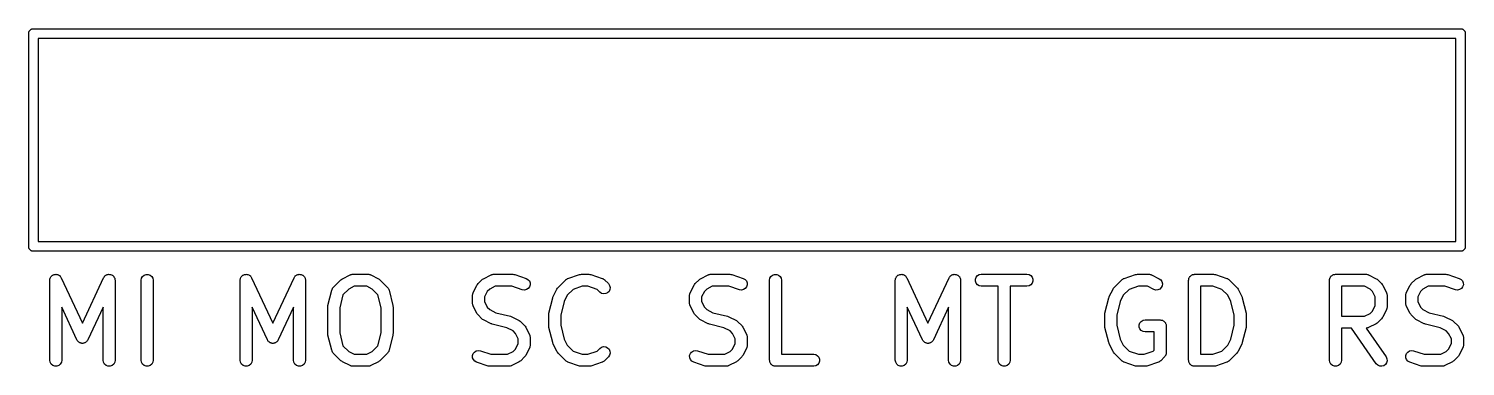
# Model space of a CAD drawing. Extents: x 98.6 to 159.3, y -134.1 to -91.
# Drawn here: x 121.51 to 139.47, y -134.13 to -129.91 of the extents above; entities that cross this region are included whole.
import ezdxf

# ---------------------------------------------------------------- set-up
doc = ezdxf.new("R2010")
doc.units = 0
doc.header["$MEASUREMENT"] = 0
doc.layers.add('BLACK', color=7, linetype='CONTINUOUS')

msp = doc.modelspace()

# ---------------------------------------------------------------- linework, layer by layer
at = {"layer": 'BLACK', "linetype": 'CONTINUOUS'}
for p, q in [((121.51, -129.959), (121.512, -129.954)), ((121.51, -129.965), (121.51, -129.959)), ((121.51, -132.635), (121.51, -129.965)), ((121.512, -129.954), (121.513, -129.949)), ((121.513, -129.949), (121.515, -129.945)), ((121.515, -129.945), (121.517, -129.94)), ((121.517, -129.94), (121.521, -129.935)), ((121.521, -129.935), (121.523, -129.931)), ((121.523, -129.931), (121.527, -129.927)), ((121.527, -129.927), (121.531, -129.923)), ((121.531, -129.923), (121.535, -129.921)), ((121.535, -129.921), (121.54, -129.917)), ((121.54, -129.917), (121.545, -129.915)), ((121.545, -129.915), (121.549, -129.913)), ((121.549, -129.913), (121.554, -129.912)), ((121.554, -129.912), (121.559, -129.91)), ((121.559, -129.91), (121.565, -129.91)), ((121.565, -129.91), (121.565, -129.91)), ((121.565, -129.91), (139.415, -129.91)), ((121.63, -130.03), (121.63, -132.57)), ((139.35, -130.03), (121.63, -130.03)), ((139.35, -132.57), (139.35, -130.03)), ((139.415, -129.91), (139.421, -129.91)), ((139.415, -129.91), (139.415, -129.91)), ((139.421, -129.91), (139.426, -129.912)), ((139.426, -129.912), (139.431, -129.913)), ((139.431, -129.913), (139.435, -129.915)), ((139.435, -129.915), (139.44, -129.917)), ((139.44, -129.917), (139.445, -129.921)), ((139.445, -129.921), (139.449, -129.923)), ((139.449, -129.923), (139.453, -129.927)), ((139.453, -129.927), (139.457, -129.931)), ((139.457, -129.931), (139.459, -129.935)), ((139.459, -129.935), (139.463, -129.94)), ((139.463, -129.94), (139.465, -129.945)), ((139.465, -129.945), (139.467, -129.949)), ((139.467, -129.949), (139.468, -129.954)), ((139.468, -129.954), (139.47, -129.959)), ((139.47, -129.959), (139.47, -129.965)), ((139.47, -129.965), (139.47, -129.965)), ((139.47, -129.965), (139.47, -132.635)), ((121.51, -132.641), (121.51, -132.635)), ((121.51, -132.635), (121.51, -132.635)), ((121.512, -132.646), (121.51, -132.641)), ((121.513, -132.651), (121.512, -132.646)), ((121.515, -132.655), (121.513, -132.651)), ((121.517, -132.66), (121.515, -132.655)), ((121.521, -132.665), (121.517, -132.66)), ((121.523, -132.669), (121.521, -132.665)), ((121.527, -132.673), (121.523, -132.669)), ((121.531, -132.677), (121.527, -132.673)), ((121.535, -132.679), (121.531, -132.677)), ((121.54, -132.683), (121.535, -132.679)), ((121.545, -132.685), (121.54, -132.683)), ((121.549, -132.687), (121.545, -132.685)), ((121.554, -132.688), (121.549, -132.687)), ((121.559, -132.69), (121.554, -132.688)), ((121.565, -132.69), (121.559, -132.69)), ((139.415, -132.69), (121.565, -132.69)), ((121.565, -132.69), (121.565, -132.69)), ((121.63, -132.57), (139.35, -132.57)), ((139.421, -132.69), (139.415, -132.69)), ((139.415, -132.69), (139.415, -132.69)), ((139.426, -132.688), (139.421, -132.69)), ((139.431, -132.687), (139.426, -132.688)), ((139.435, -132.685), (139.431, -132.687)), ((139.44, -132.683), (139.435, -132.685)), ((139.445, -132.679), (139.44, -132.683)), ((139.449, -132.677), (139.445, -132.679)), ((139.453, -132.673), (139.449, -132.677)), ((139.457, -132.669), (139.453, -132.673)), ((139.459, -132.665), (139.457, -132.669)), ((139.463, -132.66), (139.459, -132.665)), ((139.465, -132.655), (139.463, -132.66)), ((139.467, -132.651), (139.465, -132.655)), ((139.468, -132.646), (139.467, -132.651)), ((139.47, -132.641), (139.468, -132.646)), ((139.47, -132.635), (139.47, -132.635)), ((139.47, -132.635), (139.47, -132.641)), ((121.773, -133.052), (121.774, -133.043)), ((121.773, -134.052), (121.773, -133.052)), ((121.774, -133.043), (121.775, -133.033)), ((121.775, -133.033), (121.777, -133.03)), ((121.777, -133.027), (121.782, -133.018)), ((121.777, -133.03), (121.777, -133.027)), ((121.782, -133.018), (121.786, -133.009)), ((121.786, -133.009), (121.789, -133.007)), ((121.789, -133.007), (121.79, -133.004)), ((121.79, -133.004), (121.798, -132.998)), ((121.798, -132.998), (121.805, -132.991)), ((121.805, -132.991), (121.808, -132.99)), ((121.808, -132.99), (121.81, -132.987)), ((121.81, -132.987), (121.819, -132.984)), ((121.819, -132.984), (121.828, -132.98)), ((121.828, -132.98), (121.831, -132.98)), ((121.831, -132.98), (121.835, -132.979)), ((121.835, -132.979), (121.844, -132.979)), ((121.844, -132.979), (121.854, -132.978)), ((121.854, -132.978), (121.857, -132.979)), ((121.857, -132.979), (121.861, -132.979)), ((121.861, -132.979), (121.87, -132.982)), ((121.87, -132.982), (121.879, -132.984)), ((121.879, -132.984), (121.882, -132.986)), ((121.882, -132.986), (121.885, -132.987)), ((121.885, -132.987), (121.893, -132.994)), ((121.893, -132.994), (121.901, -132.999)), ((121.901, -132.999), (121.903, -133.002)), ((121.903, -133.002), (121.905, -133.004)), ((121.905, -133.004), (121.91, -133.013)), ((121.91, -133.013), (121.916, -133.021)), ((121.916, -133.021), (122.181, -133.589)), ((122.181, -133.589), (122.446, -133.021)), ((122.446, -133.021), (122.452, -133.013)), ((122.452, -133.013), (122.457, -133.004)), ((122.457, -133.004), (122.459, -133.002)), ((122.459, -133.002), (122.461, -132.999)), ((122.461, -132.999), (122.469, -132.994)), ((122.469, -132.994), (122.477, -132.987)), ((122.477, -132.987), (122.48, -132.986)), ((122.48, -132.986), (122.483, -132.984)), ((122.483, -132.984), (122.492, -132.982)), ((122.492, -132.982), (122.501, -132.979)), ((122.501, -132.979), (122.505, -132.979)), ((122.505, -132.979), (122.508, -132.978)), ((122.508, -132.978), (122.518, -132.979)), ((122.518, -132.979), (122.527, -132.979)), ((122.527, -132.979), (122.53, -132.98)), ((122.53, -132.98), (122.534, -132.98)), ((122.534, -132.98), (122.543, -132.984)), ((122.543, -132.984), (122.552, -132.987)), ((122.552, -132.987), (122.554, -132.99)), ((122.554, -132.99), (122.557, -132.991)), ((122.557, -132.991), (122.564, -132.998)), ((122.564, -132.998), (122.572, -133.004)), ((122.572, -133.004), (122.573, -133.007)), ((122.573, -133.007), (122.576, -133.009)), ((122.576, -133.009), (122.58, -133.018)), ((122.58, -133.018), (122.585, -133.027)), ((122.585, -133.027), (122.585, -133.03)), ((122.585, -133.03), (122.587, -133.033)), ((122.587, -133.033), (122.588, -133.043)), ((122.588, -133.043), (122.589, -133.052)), ((122.589, -133.052), (122.589, -134.052)), ((122.915, -133.052), (122.92, -133.027)), ((122.915, -134.052), (122.915, -133.052)), ((122.92, -133.027), (122.933, -133.004)), ((122.933, -133.004), (122.953, -132.987)), ((122.953, -132.987), (122.977, -132.979)), ((122.977, -132.979), (123.003, -132.979)), ((123.003, -132.979), (123.028, -132.987)), ((123.028, -132.987), (123.048, -133.004)), ((123.048, -133.004), (123.061, -133.027)), ((123.061, -133.027), (123.065, -133.052)), ((123.065, -133.052), (123.065, -134.052)), ((124.154, -133.052), (124.155, -133.043)), ((124.154, -134.052), (124.154, -133.052)), ((124.155, -133.043), (124.156, -133.033)), ((124.156, -133.033), (124.158, -133.03)), ((124.158, -133.027), (124.163, -133.018)), ((124.158, -133.03), (124.158, -133.027)), ((124.163, -133.018), (124.167, -133.009)), ((124.167, -133.009), (124.169, -133.007)), ((124.169, -133.007), (124.171, -133.004)), ((124.171, -133.004), (124.179, -132.998)), ((124.179, -132.998), (124.186, -132.991)), ((124.186, -132.991), (124.189, -132.99)), ((124.189, -132.99), (124.191, -132.987)), ((124.191, -132.987), (124.2, -132.984)), ((124.2, -132.984), (124.209, -132.98)), ((124.209, -132.98), (124.212, -132.98)), ((124.212, -132.98), (124.216, -132.979)), ((124.216, -132.979), (124.225, -132.979)), ((124.225, -132.979), (124.235, -132.978)), ((124.235, -132.978), (124.238, -132.979)), ((124.238, -132.979), (124.242, -132.979)), ((124.242, -132.979), (124.251, -132.982)), ((124.251, -132.982), (124.26, -132.984)), ((124.26, -132.984), (124.263, -132.986)), ((124.263, -132.986), (124.266, -132.987)), ((124.266, -132.987), (124.274, -132.994)), ((124.274, -132.994), (124.282, -132.999)), ((124.282, -132.999), (124.283, -133.002)), ((124.283, -133.002), (124.286, -133.004)), ((124.286, -133.004), (124.291, -133.013)), ((124.291, -133.013), (124.297, -133.021)), ((124.297, -133.021), (124.562, -133.589)), ((124.562, -133.589), (124.827, -133.021)), ((124.827, -133.021), (124.833, -133.013)), ((124.833, -133.013), (124.838, -133.004)), ((124.838, -133.004), (124.84, -133.002)), ((124.84, -133.002), (124.842, -132.999)), ((124.842, -132.999), (124.85, -132.994)), ((124.85, -132.994), (124.858, -132.987)), ((124.858, -132.987), (124.861, -132.986)), ((124.861, -132.986), (124.864, -132.984)), ((124.864, -132.984), (124.873, -132.982)), ((124.873, -132.982), (124.882, -132.979)), ((124.882, -132.979), (124.886, -132.979)), ((124.886, -132.979), (124.889, -132.978)), ((124.889, -132.978), (124.898, -132.979)), ((124.898, -132.979), (124.908, -132.979)), ((124.908, -132.979), (124.911, -132.98)), ((124.911, -132.98), (124.915, -132.98)), ((124.915, -132.98), (124.924, -132.984)), ((124.924, -132.984), (124.933, -132.987)), ((124.933, -132.987), (124.935, -132.99)), ((124.935, -132.99), (124.938, -132.991)), ((124.938, -132.991), (124.945, -132.998)), ((124.945, -132.998), (124.953, -133.004)), ((124.953, -133.004), (124.954, -133.007)), ((124.954, -133.007), (124.957, -133.009)), ((124.957, -133.009), (124.961, -133.018)), ((124.961, -133.018), (124.966, -133.027)), ((124.966, -133.027), (124.966, -133.03)), ((124.966, -133.03), (124.968, -133.033)), ((124.968, -133.033), (124.969, -133.043)), ((124.969, -133.043), (124.97, -133.052)), ((124.97, -133.052), (124.97, -134.052)), ((125.318, -133.142), (125.414, -133.047)), ((125.414, -133.047), (125.423, -133.04)), ((125.423, -133.04), (125.433, -133.033)), ((125.433, -133.033), (125.528, -132.985)), ((125.528, -132.985), (125.533, -132.984)), ((125.533, -132.984), (125.536, -132.982)), ((125.536, -132.982), (125.545, -132.98)), ((125.545, -132.98), (125.553, -132.978)), ((125.553, -132.978), (125.558, -132.978)), ((125.558, -132.978), (125.562, -132.977)), ((125.562, -132.977), (125.752, -132.977)), ((125.752, -132.977), (125.757, -132.978)), ((125.757, -132.978), (125.761, -132.978)), ((125.761, -132.978), (125.769, -132.98)), ((125.769, -132.98), (125.778, -132.982)), ((125.778, -132.982), (125.782, -132.984)), ((125.782, -132.984), (125.786, -132.985)), ((125.786, -132.985), (125.881, -133.033)), ((125.881, -133.033), (125.891, -133.04)), ((125.891, -133.04), (125.901, -133.047)), ((125.901, -133.047), (125.996, -133.142)), ((127.128, -133.095), (127.176, -133.047)), ((127.176, -133.047), (127.185, -133.04)), ((127.185, -133.04), (127.195, -133.033)), ((127.195, -133.033), (127.29, -132.985)), ((127.29, -132.985), (127.294, -132.984)), ((127.294, -132.984), (127.298, -132.982)), ((127.298, -132.982), (127.307, -132.98)), ((127.307, -132.98), (127.315, -132.978)), ((127.315, -132.978), (127.32, -132.978)), ((127.32, -132.978), (127.324, -132.977)), ((127.324, -132.977), (127.562, -132.977)), ((127.562, -132.977), (127.574, -132.979)), ((127.574, -132.979), (127.586, -132.981)), ((127.586, -132.981), (127.728, -133.029)), ((127.728, -133.029), (127.751, -133.041)), ((127.751, -133.041), (127.769, -133.061)), ((127.769, -133.061), (127.778, -133.085)), ((128.128, -133.142), (128.223, -133.047)), ((128.223, -133.047), (128.227, -133.044)), ((128.227, -133.044), (128.23, -133.041)), ((128.23, -133.041), (128.237, -133.037)), ((128.237, -133.037), (128.244, -133.032)), ((128.244, -133.032), (128.249, -133.031)), ((128.249, -133.031), (128.252, -133.029)), ((128.252, -133.029), (128.395, -132.981)), ((128.395, -132.981), (128.407, -132.979)), ((128.407, -132.979), (128.419, -132.977)), ((128.419, -132.977), (128.514, -132.977)), ((128.514, -132.977), (128.526, -132.979)), ((128.526, -132.979), (128.538, -132.981)), ((128.538, -132.981), (128.681, -133.029)), ((128.681, -133.029), (128.685, -133.031)), ((128.685, -133.031), (128.689, -133.032)), ((128.689, -133.032), (128.696, -133.037)), ((128.696, -133.037), (128.704, -133.041)), ((128.704, -133.041), (128.707, -133.044)), ((128.707, -133.044), (128.71, -133.047)), ((128.71, -133.047), (128.758, -133.095)), ((129.842, -133.095), (129.89, -133.047)), ((129.89, -133.047), (129.9, -133.04)), ((129.9, -133.04), (129.909, -133.033)), ((129.909, -133.033), (130.005, -132.985)), ((130.005, -132.985), (130.009, -132.984)), ((130.009, -132.984), (130.012, -132.982)), ((130.012, -132.982), (130.021, -132.98)), ((130.021, -132.98), (130.03, -132.978)), ((130.03, -132.978), (130.034, -132.978)), ((130.034, -132.978), (130.038, -132.977)), ((130.038, -132.977), (130.276, -132.977)), ((130.276, -132.977), (130.288, -132.979)), ((130.288, -132.979), (130.3, -132.981)), ((130.3, -132.981), (130.443, -133.029)), ((130.443, -133.029), (130.466, -133.041)), ((130.466, -133.041), (130.483, -133.061)), ((130.483, -133.061), (130.493, -133.085)), ((130.773, -133.052), (130.777, -133.027)), ((130.773, -134.052), (130.773, -133.052)), ((130.777, -133.027), (130.79, -133.004)), ((130.79, -133.004), (130.81, -132.987)), ((130.81, -132.987), (130.835, -132.979)), ((130.835, -132.979), (130.861, -132.979)), ((130.861, -132.979), (130.885, -132.987)), ((130.885, -132.987), (130.905, -133.004)), ((130.905, -133.004), (130.918, -133.027)), ((130.918, -133.027), (130.923, -133.052)), ((130.923, -133.052), (130.923, -133.977)), ((132.344, -133.052), (132.346, -133.043)), ((132.344, -134.052), (132.344, -133.052)), ((132.346, -133.043), (132.347, -133.033)), ((132.347, -133.033), (132.348, -133.03)), ((132.348, -133.03), (132.349, -133.027)), ((132.349, -133.027), (132.353, -133.018)), ((132.353, -133.018), (132.358, -133.009)), ((132.358, -133.009), (132.36, -133.007)), ((132.36, -133.007), (132.362, -133.004)), ((132.362, -133.004), (132.369, -132.998)), ((132.369, -132.998), (132.376, -132.991)), ((132.376, -132.991), (132.379, -132.99)), ((132.379, -132.99), (132.382, -132.987)), ((132.382, -132.987), (132.391, -132.984)), ((132.391, -132.984), (132.4, -132.98)), ((132.4, -132.98), (132.403, -132.98)), ((132.403, -132.98), (132.406, -132.979)), ((132.406, -132.979), (132.416, -132.979)), ((132.416, -132.979), (132.426, -132.978)), ((132.426, -132.978), (132.429, -132.979)), ((132.429, -132.979), (132.432, -132.979)), ((132.432, -132.979), (132.441, -132.982)), ((132.441, -132.982), (132.451, -132.984)), ((132.451, -132.984), (132.453, -132.986)), ((132.453, -132.986), (132.457, -132.987)), ((132.457, -132.987), (132.464, -132.994)), ((132.464, -132.994), (132.472, -132.999)), ((132.472, -132.999), (132.474, -133.002)), ((132.474, -133.002), (132.476, -133.004)), ((132.476, -133.004), (132.481, -133.013)), ((132.481, -133.013), (132.487, -133.021)), ((132.487, -133.021), (132.752, -133.589)), ((132.752, -133.589), (133.018, -133.021)), ((133.018, -133.021), (133.023, -133.013)), ((133.023, -133.013), (133.028, -133.004)), ((133.028, -133.004), (133.031, -133.002)), ((133.031, -133.002), (133.033, -132.999)), ((133.033, -132.999), (133.041, -132.994)), ((133.041, -132.994), (133.048, -132.987)), ((133.048, -132.987), (133.051, -132.986)), ((133.051, -132.986), (133.054, -132.984)), ((133.054, -132.984), (133.063, -132.982)), ((133.063, -132.982), (133.073, -132.979)), ((133.073, -132.979), (133.076, -132.979)), ((133.076, -132.979), (133.079, -132.978)), ((133.079, -132.978), (133.089, -132.979)), ((133.089, -132.979), (133.099, -132.979)), ((133.099, -132.979), (133.102, -132.98)), ((133.102, -132.98), (133.105, -132.98)), ((133.105, -132.98), (133.114, -132.984)), ((133.114, -132.984), (133.123, -132.987)), ((133.123, -132.987), (133.126, -132.99)), ((133.126, -132.99), (133.129, -132.991)), ((133.129, -132.991), (133.136, -132.998)), ((133.136, -132.998), (133.143, -133.004)), ((133.143, -133.004), (133.145, -133.007)), ((133.145, -133.007), (133.147, -133.009)), ((133.147, -133.009), (133.151, -133.018)), ((133.151, -133.018), (133.156, -133.027)), ((133.156, -133.027), (133.157, -133.03)), ((133.157, -133.03), (133.158, -133.033)), ((133.158, -133.033), (133.159, -133.043)), ((133.159, -133.043), (133.161, -133.052)), ((133.161, -133.052), (133.161, -134.052)), ((133.345, -133.039), (133.354, -133.015)), ((133.345, -133.065), (133.345, -133.039)), ((133.354, -133.09), (133.345, -133.065)), ((133.354, -133.015), (133.371, -132.995)), ((133.371, -132.995), (133.393, -132.982)), ((133.393, -132.982), (133.419, -132.977)), ((133.419, -132.977), (133.99, -132.977)), ((133.99, -132.977), (134.016, -132.982)), ((134.016, -132.982), (134.039, -132.995)), ((134.039, -132.995), (134.055, -133.015)), ((134.055, -133.015), (134.064, -133.039)), ((134.064, -133.065), (134.055, -133.09)), ((134.064, -133.039), (134.064, -133.065)), ((135.08, -133.142), (135.176, -133.047)), ((135.176, -133.047), (135.179, -133.044)), ((135.179, -133.044), (135.182, -133.041)), ((135.182, -133.041), (135.19, -133.037)), ((135.19, -133.037), (135.197, -133.032)), ((135.197, -133.032), (135.201, -133.031)), ((135.201, -133.031), (135.205, -133.029)), ((135.205, -133.029), (135.348, -132.981)), ((135.348, -132.981), (135.36, -132.979)), ((135.36, -132.979), (135.371, -132.977)), ((135.371, -132.977), (135.514, -132.977)), ((135.514, -132.977), (135.519, -132.978)), ((135.519, -132.978), (135.523, -132.978)), ((135.523, -132.978), (135.531, -132.98)), ((135.531, -132.98), (135.54, -132.982)), ((135.54, -132.982), (135.544, -132.984)), ((135.544, -132.984), (135.548, -132.985)), ((135.548, -132.985), (135.643, -133.033)), ((135.643, -133.033), (135.664, -133.048)), ((135.664, -133.048), (135.678, -133.07)), ((135.678, -133.07), (135.684, -133.096)), ((136.011, -133.052), (136.012, -133.046)), ((136.011, -134.052), (136.011, -133.052)), ((136.012, -133.039), (136.014, -133.033)), ((136.012, -133.046), (136.012, -133.039)), ((136.014, -133.033), (136.015, -133.027)), ((136.015, -133.027), (136.019, -133.021)), ((136.019, -133.021), (136.021, -133.015)), ((136.021, -133.015), (136.025, -133.01)), ((136.025, -133.01), (136.028, -133.004)), ((136.028, -133.004), (136.033, -133)), ((136.033, -133), (136.038, -132.995)), ((136.038, -132.995), (136.043, -132.992)), ((136.043, -132.992), (136.048, -132.987)), ((136.048, -132.987), (136.054, -132.985)), ((136.054, -132.985), (136.06, -132.982)), ((136.06, -132.982), (136.067, -132.981)), ((136.067, -132.981), (136.073, -132.979)), ((136.073, -132.979), (136.079, -132.979)), ((136.079, -132.979), (136.086, -132.977)), ((136.086, -132.977), (136.324, -132.977)), ((136.324, -132.977), (136.336, -132.979)), ((136.336, -132.979), (136.348, -132.981)), ((136.348, -132.981), (136.49, -133.029)), ((136.49, -133.029), (136.494, -133.031)), ((136.494, -133.031), (136.498, -133.032)), ((136.498, -133.032), (136.506, -133.037)), ((136.506, -133.037), (136.513, -133.041)), ((136.513, -133.041), (136.516, -133.044)), ((136.516, -133.044), (136.52, -133.047)), ((136.52, -133.047), (136.615, -133.142)), ((137.773, -133.052), (137.774, -133.046)), ((137.773, -134.052), (137.773, -133.052)), ((137.774, -133.039), (137.776, -133.033)), ((137.774, -133.046), (137.774, -133.039)), ((137.776, -133.033), (137.777, -133.027)), ((137.777, -133.027), (137.78, -133.021)), ((137.78, -133.021), (137.783, -133.015)), ((137.783, -133.015), (137.787, -133.01)), ((137.787, -133.01), (137.79, -133.004)), ((137.79, -133.004), (137.795, -133)), ((137.795, -133), (137.799, -132.995)), ((137.799, -132.995), (137.805, -132.992)), ((137.805, -132.992), (137.81, -132.987)), ((137.81, -132.987), (137.816, -132.985)), ((137.816, -132.985), (137.822, -132.982)), ((137.822, -132.982), (137.828, -132.981)), ((137.828, -132.981), (137.835, -132.979)), ((137.835, -132.979), (137.841, -132.979)), ((137.841, -132.979), (137.848, -132.977)), ((137.848, -132.977), (138.229, -132.977)), ((138.229, -132.977), (138.233, -132.978)), ((138.233, -132.978), (138.237, -132.978)), ((138.237, -132.978), (138.246, -132.98)), ((138.246, -132.98), (138.254, -132.982)), ((138.254, -132.982), (138.258, -132.984)), ((138.258, -132.984), (138.262, -132.985)), ((138.262, -132.985), (138.357, -133.033)), ((138.357, -133.033), (138.367, -133.04)), ((138.367, -133.04), (138.377, -133.047)), ((138.377, -133.047), (138.424, -133.095)), ((138.795, -133.095), (138.842, -133.047)), ((138.842, -133.047), (138.852, -133.04)), ((138.852, -133.04), (138.862, -133.033)), ((138.862, -133.033), (138.957, -132.985)), ((138.957, -132.985), (138.961, -132.984)), ((138.961, -132.984), (138.965, -132.982)), ((138.965, -132.982), (138.973, -132.98)), ((138.973, -132.98), (138.982, -132.978)), ((138.982, -132.978), (138.986, -132.978)), ((138.986, -132.978), (138.99, -132.977)), ((138.99, -132.977), (139.229, -132.977)), ((139.229, -132.977), (139.24, -132.979)), ((139.24, -132.979), (139.252, -132.981)), ((139.252, -132.981), (139.395, -133.029)), ((139.395, -133.029), (139.418, -133.041)), ((139.418, -133.041), (139.435, -133.061)), ((139.435, -133.061), (139.445, -133.085)), ((125.251, -133.368), (125.299, -133.177)), ((125.299, -133.177), (125.302, -133.17)), ((125.302, -133.17), (125.303, -133.164)), ((125.303, -133.164), (125.307, -133.159)), ((125.307, -133.159), (125.309, -133.153)), ((125.309, -133.153), (125.314, -133.148)), ((125.314, -133.148), (125.318, -133.142)), ((125.439, -133.234), (125.399, -133.395)), ((125.511, -133.162), (125.439, -133.234)), ((125.58, -133.127), (125.511, -133.162)), ((125.735, -133.127), (125.58, -133.127)), ((125.803, -133.162), (125.735, -133.127)), ((125.875, -133.234), (125.803, -133.162)), ((125.915, -133.395), (125.875, -133.234)), ((125.996, -133.142), (126, -133.148)), ((126, -133.148), (126.005, -133.153)), ((126.005, -133.153), (126.007, -133.159)), ((126.007, -133.159), (126.011, -133.164)), ((126.011, -133.164), (126.013, -133.17)), ((126.013, -133.17), (126.016, -133.177)), ((126.016, -133.177), (126.063, -133.368)), ((127.058, -133.243), (127.059, -133.239)), ((127.058, -133.338), (127.058, -133.243)), ((127.059, -133.234), (127.061, -133.226)), ((127.059, -133.239), (127.059, -133.234)), ((127.061, -133.226), (127.063, -133.217)), ((127.063, -133.217), (127.065, -133.213)), ((127.065, -133.213), (127.066, -133.209)), ((127.066, -133.209), (127.114, -133.114)), ((127.114, -133.114), (127.121, -133.104)), ((127.121, -133.104), (127.128, -133.095)), ((127.243, -133.192), (127.208, -133.261)), ((127.208, -133.261), (127.208, -133.32)), ((127.273, -133.162), (127.243, -133.192)), ((127.342, -133.127), (127.273, -133.162)), ((127.55, -133.127), (127.342, -133.127)), ((127.681, -133.171), (127.55, -133.127)), ((127.707, -133.175), (127.681, -133.171)), ((127.732, -133.17), (127.707, -133.175)), ((127.755, -133.156), (127.732, -133.17)), ((127.771, -133.136), (127.755, -133.156)), ((127.779, -133.111), (127.771, -133.136)), ((127.778, -133.085), (127.779, -133.111)), ((128.064, -133.265), (128.066, -133.257)), ((128.066, -133.257), (128.114, -133.162)), ((128.114, -133.162), (128.121, -133.152)), ((128.121, -133.152), (128.128, -133.142)), ((128.243, -133.24), (128.204, -133.317)), ((128.317, -133.166), (128.243, -133.24)), ((128.431, -133.127), (128.317, -133.166)), ((128.502, -133.127), (128.431, -133.127)), ((128.617, -133.166), (128.502, -133.127)), ((128.652, -133.201), (128.617, -133.166)), ((128.673, -133.216), (128.652, -133.201)), ((128.698, -133.222), (128.673, -133.216)), ((128.724, -133.22), (128.698, -133.222)), ((128.748, -133.209), (128.724, -133.22)), ((128.766, -133.191), (128.748, -133.209)), ((128.758, -133.095), (128.773, -133.116)), ((128.777, -133.167), (128.766, -133.191)), ((128.773, -133.116), (128.779, -133.141)), ((128.779, -133.141), (128.777, -133.167)), ((129.773, -133.234), (129.776, -133.226)), ((129.773, -133.239), (129.773, -133.234)), ((129.773, -133.243), (129.773, -133.239)), ((129.773, -133.338), (129.773, -133.243)), ((129.776, -133.226), (129.777, -133.217)), ((129.777, -133.217), (129.779, -133.213)), ((129.779, -133.213), (129.781, -133.209)), ((129.781, -133.209), (129.828, -133.114)), ((129.828, -133.114), (129.835, -133.104)), ((129.835, -133.104), (129.842, -133.095)), ((129.957, -133.192), (129.923, -133.261)), ((129.923, -133.261), (129.923, -133.32)), ((129.987, -133.162), (129.957, -133.192)), ((130.056, -133.127), (129.987, -133.162)), ((130.264, -133.127), (130.056, -133.127)), ((130.395, -133.171), (130.264, -133.127)), ((130.421, -133.175), (130.395, -133.171)), ((130.447, -133.17), (130.421, -133.175)), ((130.469, -133.156), (130.447, -133.17)), ((130.485, -133.136), (130.469, -133.156)), ((130.493, -133.111), (130.485, -133.136)), ((130.493, -133.085), (130.493, -133.111)), ((133.371, -133.11), (133.354, -133.09)), ((133.393, -133.123), (133.371, -133.11)), ((133.419, -133.127), (133.393, -133.123)), ((133.63, -133.127), (133.419, -133.127)), ((133.63, -134.052), (133.63, -133.127)), ((133.99, -133.127), (133.78, -133.127)), ((133.78, -133.127), (133.78, -134.052)), ((134.016, -133.123), (133.99, -133.127)), ((134.039, -133.11), (134.016, -133.123)), ((134.055, -133.09), (134.039, -133.11)), ((135.016, -133.265), (135.019, -133.257)), ((135.019, -133.257), (135.066, -133.162)), ((135.066, -133.162), (135.073, -133.152)), ((135.073, -133.152), (135.08, -133.142)), ((135.195, -133.24), (135.156, -133.317)), ((135.269, -133.166), (135.195, -133.24)), ((135.384, -133.127), (135.269, -133.166)), ((135.497, -133.127), (135.384, -133.127)), ((135.576, -133.167), (135.497, -133.127)), ((135.601, -133.175), (135.576, -133.167)), ((135.627, -133.173), (135.601, -133.175)), ((135.651, -133.163), (135.627, -133.173)), ((135.67, -133.145), (135.651, -133.163)), ((135.681, -133.121), (135.67, -133.145)), ((135.684, -133.096), (135.681, -133.121)), ((136.161, -133.127), (136.161, -133.977)), ((136.312, -133.127), (136.161, -133.127)), ((136.426, -133.166), (136.312, -133.127)), ((136.5, -133.24), (136.426, -133.166)), ((136.539, -133.317), (136.5, -133.24)), ((136.615, -133.142), (136.622, -133.152)), ((136.622, -133.152), (136.629, -133.162)), ((136.629, -133.162), (136.677, -133.257)), ((136.677, -133.257), (136.679, -133.265)), ((137.923, -133.127), (137.923, -133.501)), ((138.211, -133.127), (137.923, -133.127)), ((138.279, -133.162), (138.211, -133.127)), ((138.31, -133.192), (138.279, -133.162)), ((138.344, -133.261), (138.31, -133.192)), ((138.344, -133.368), (138.344, -133.261)), ((138.424, -133.095), (138.431, -133.104)), ((138.431, -133.104), (138.439, -133.114)), ((138.439, -133.114), (138.486, -133.209)), ((138.486, -133.209), (138.487, -133.213)), ((138.487, -133.213), (138.49, -133.217)), ((138.49, -133.217), (138.491, -133.226)), ((138.491, -133.226), (138.494, -133.234)), ((138.494, -133.234), (138.493, -133.239)), ((138.493, -133.239), (138.494, -133.243)), ((138.494, -133.243), (138.494, -133.386)), ((138.725, -133.234), (138.728, -133.226)), ((138.726, -133.239), (138.725, -133.234)), ((138.725, -133.243), (138.726, -133.239)), ((138.725, -133.338), (138.725, -133.243)), ((138.728, -133.226), (138.73, -133.217)), ((138.73, -133.217), (138.732, -133.213)), ((138.732, -133.213), (138.733, -133.209)), ((138.733, -133.209), (138.781, -133.114)), ((138.781, -133.114), (138.788, -133.104)), ((138.788, -133.104), (138.795, -133.095)), ((138.909, -133.192), (138.875, -133.261)), ((138.875, -133.261), (138.875, -133.32)), ((138.94, -133.162), (138.909, -133.192)), ((139.008, -133.127), (138.94, -133.162)), ((139.216, -133.127), (139.008, -133.127)), ((139.348, -133.171), (139.216, -133.127)), ((139.373, -133.175), (139.348, -133.171)), ((139.399, -133.17), (139.373, -133.175)), ((139.421, -133.156), (139.399, -133.17)), ((139.437, -133.136), (139.421, -133.156)), ((139.446, -133.111), (139.437, -133.136)), ((139.445, -133.085), (139.446, -133.111)), ((122.113, -133.798), (121.923, -133.39)), ((121.923, -133.39), (121.923, -134.052)), ((122.439, -133.39), (122.249, -133.798)), ((122.439, -134.052), (122.439, -133.39)), ((124.494, -133.798), (124.304, -133.39)), ((124.304, -133.39), (124.304, -134.052)), ((124.82, -133.39), (124.63, -133.798)), ((124.82, -134.052), (124.82, -133.39)), ((125.249, -133.386), (125.25, -133.377)), ((125.249, -133.719), (125.249, -133.386)), ((125.25, -133.377), (125.251, -133.368)), ((125.399, -133.395), (125.399, -133.71)), ((125.915, -133.71), (125.915, -133.395)), ((126.063, -133.368), (126.064, -133.377)), ((126.064, -133.377), (126.065, -133.386)), ((126.065, -133.386), (126.065, -133.719)), ((127.059, -133.342), (127.058, -133.338)), ((127.059, -133.347), (127.059, -133.342)), ((127.061, -133.355), (127.059, -133.347)), ((127.063, -133.364), (127.061, -133.355)), ((127.065, -133.367), (127.063, -133.364)), ((127.066, -133.372), (127.065, -133.367)), ((127.114, -133.467), (127.066, -133.372)), ((127.208, -133.32), (127.243, -133.389)), ((127.243, -133.389), (127.273, -133.419)), ((127.273, -133.419), (127.35, -133.458)), ((128.013, -133.463), (128.061, -133.272)), ((128.061, -133.272), (128.064, -133.265)), ((128.204, -133.317), (128.161, -133.49)), ((129.773, -133.342), (129.773, -133.338)), ((129.773, -133.347), (129.773, -133.342)), ((129.776, -133.355), (129.773, -133.347)), ((129.777, -133.364), (129.776, -133.355)), ((129.779, -133.367), (129.777, -133.364)), ((129.781, -133.372), (129.779, -133.367)), ((129.828, -133.467), (129.781, -133.372)), ((129.923, -133.32), (129.957, -133.389)), ((129.957, -133.389), (129.987, -133.419)), ((129.987, -133.419), (130.064, -133.458)), ((132.684, -133.798), (132.494, -133.39)), ((132.494, -133.39), (132.494, -134.052)), ((133.011, -133.39), (132.82, -133.798)), ((133.011, -134.052), (133.011, -133.39)), ((134.965, -133.463), (135.013, -133.272)), ((135.013, -133.272), (135.016, -133.265)), ((135.156, -133.317), (135.113, -133.49)), ((136.582, -133.49), (136.539, -133.317)), ((136.679, -133.265), (136.682, -133.272)), ((136.682, -133.272), (136.73, -133.463)), ((138.279, -133.467), (138.31, -133.437)), ((138.31, -133.437), (138.344, -133.368)), ((138.486, -133.419), (138.439, -133.514)), ((138.487, -133.415), (138.486, -133.419)), ((138.49, -133.411), (138.487, -133.415)), ((138.491, -133.403), (138.49, -133.411)), ((138.494, -133.394), (138.491, -133.403)), ((138.494, -133.386), (138.493, -133.39)), ((138.493, -133.39), (138.494, -133.394)), ((138.726, -133.342), (138.725, -133.338)), ((138.725, -133.347), (138.726, -133.342)), ((138.728, -133.355), (138.725, -133.347)), ((138.73, -133.364), (138.728, -133.355)), ((138.732, -133.367), (138.73, -133.364)), ((138.733, -133.372), (138.732, -133.367)), ((138.781, -133.467), (138.733, -133.372)), ((138.875, -133.32), (138.909, -133.389)), ((138.909, -133.389), (138.94, -133.419)), ((138.94, -133.419), (139.017, -133.458)), ((127.121, -133.477), (127.114, -133.467)), ((127.128, -133.486), (127.121, -133.477)), ((127.176, -133.534), (127.128, -133.486)), ((127.185, -133.541), (127.176, -133.534)), ((127.195, -133.548), (127.185, -133.541)), ((127.29, -133.596), (127.195, -133.548)), ((127.298, -133.598), (127.29, -133.596)), ((127.306, -133.601), (127.298, -133.598)), ((127.488, -133.647), (127.306, -133.601)), ((127.35, -133.458), (127.532, -133.503)), ((127.532, -133.503), (127.54, -133.507)), ((127.54, -133.507), (127.548, -133.509)), ((127.548, -133.509), (127.643, -133.557)), ((127.643, -133.557), (127.653, -133.564)), ((127.653, -133.564), (127.663, -133.571)), ((127.663, -133.571), (127.71, -133.618)), ((127.71, -133.618), (127.717, -133.628)), ((128.011, -133.481), (128.012, -133.472)), ((128.011, -133.624), (128.011, -133.481)), ((128.012, -133.472), (128.013, -133.463)), ((128.161, -133.49), (128.161, -133.615)), ((128.161, -133.615), (128.204, -133.788)), ((129.835, -133.477), (129.828, -133.467)), ((129.842, -133.486), (129.835, -133.477)), ((129.89, -133.534), (129.842, -133.486)), ((129.9, -133.541), (129.89, -133.534)), ((129.909, -133.548), (129.9, -133.541)), ((130.005, -133.596), (129.909, -133.548)), ((130.012, -133.598), (130.005, -133.596)), ((130.02, -133.601), (130.012, -133.598)), ((130.202, -133.647), (130.02, -133.601)), ((130.064, -133.458), (130.247, -133.503)), ((130.247, -133.503), (130.254, -133.507)), ((130.254, -133.507), (130.262, -133.509)), ((130.262, -133.509), (130.357, -133.557)), ((130.357, -133.557), (130.367, -133.564)), ((130.367, -133.564), (130.377, -133.571)), ((130.377, -133.571), (130.424, -133.618)), ((130.424, -133.618), (130.431, -133.628)), ((134.963, -133.481), (134.965, -133.472)), ((134.963, -133.624), (134.963, -133.481)), ((134.965, -133.472), (134.965, -133.463)), ((135.113, -133.49), (135.113, -133.615)), ((135.113, -133.615), (135.156, -133.788)), ((135.393, -133.611), (135.402, -133.586)), ((135.393, -133.637), (135.393, -133.611)), ((135.402, -133.586), (135.418, -133.566)), ((135.418, -133.566), (135.441, -133.553)), ((135.441, -133.553), (135.467, -133.549)), ((135.467, -133.549), (135.657, -133.549)), ((135.657, -133.549), (135.664, -133.55)), ((135.664, -133.55), (135.67, -133.55)), ((135.67, -133.55), (135.676, -133.552)), ((135.676, -133.552), (135.683, -133.553)), ((135.683, -133.553), (135.688, -133.557)), ((135.688, -133.557), (135.695, -133.559)), ((135.695, -133.559), (135.7, -133.563)), ((135.7, -133.563), (135.705, -133.566)), ((135.705, -133.566), (135.71, -133.571)), ((135.71, -133.571), (135.715, -133.576)), ((135.715, -133.576), (135.718, -133.581)), ((135.718, -133.581), (135.722, -133.586)), ((135.722, -133.586), (135.724, -133.592)), ((135.724, -133.592), (135.728, -133.598)), ((135.728, -133.598), (135.729, -133.605)), ((135.729, -133.605), (135.731, -133.611)), ((135.731, -133.611), (135.731, -133.617)), ((135.731, -133.617), (135.732, -133.624)), ((136.539, -133.788), (136.582, -133.615)), ((136.582, -133.615), (136.582, -133.49)), ((136.73, -133.463), (136.731, -133.472)), ((136.731, -133.472), (136.732, -133.481)), ((136.732, -133.481), (136.732, -133.624)), ((137.923, -133.501), (138.211, -133.501)), ((138.211, -133.501), (138.279, -133.467)), ((138.357, -133.596), (138.262, -133.643)), ((138.367, -133.588), (138.357, -133.596)), ((138.377, -133.582), (138.367, -133.588)), ((138.424, -133.534), (138.377, -133.582)), ((138.431, -133.524), (138.424, -133.534)), ((138.439, -133.514), (138.431, -133.524)), ((138.788, -133.477), (138.781, -133.467)), ((138.795, -133.486), (138.788, -133.477)), ((138.842, -133.534), (138.795, -133.486)), ((138.852, -133.541), (138.842, -133.534)), ((138.862, -133.548), (138.852, -133.541)), ((138.957, -133.596), (138.862, -133.548)), ((138.965, -133.598), (138.957, -133.596)), ((138.972, -133.601), (138.965, -133.598)), ((139.155, -133.647), (138.972, -133.601)), ((139.017, -133.458), (139.199, -133.503)), ((139.199, -133.503), (139.207, -133.507)), ((139.207, -133.507), (139.214, -133.509)), ((139.214, -133.509), (139.31, -133.557)), ((139.31, -133.557), (139.319, -133.564)), ((139.319, -133.564), (139.329, -133.571)), ((139.329, -133.571), (139.377, -133.618)), ((139.377, -133.618), (139.384, -133.628)), ((122.117, -133.804), (122.113, -133.798)), ((122.249, -133.798), (122.245, -133.804)), ((124.498, -133.804), (124.494, -133.798)), ((124.63, -133.798), (124.626, -133.804)), ((125.25, -133.728), (125.249, -133.719)), ((125.251, -133.737), (125.25, -133.728)), ((125.299, -133.928), (125.251, -133.737)), ((125.399, -133.71), (125.439, -133.871)), ((125.875, -133.871), (125.915, -133.71)), ((126.063, -133.737), (126.016, -133.928)), ((126.064, -133.728), (126.063, -133.737)), ((126.065, -133.719), (126.064, -133.728)), ((127.565, -133.685), (127.488, -133.647)), ((127.596, -133.716), (127.565, -133.685)), ((127.63, -133.784), (127.596, -133.716)), ((127.63, -133.844), (127.63, -133.784)), ((127.717, -133.628), (127.724, -133.638)), ((127.724, -133.638), (127.772, -133.733)), ((127.772, -133.733), (127.773, -133.737)), ((127.773, -133.737), (127.775, -133.741)), ((127.775, -133.741), (127.777, -133.75)), ((127.777, -133.75), (127.779, -133.758)), ((127.779, -133.758), (127.779, -133.762)), ((127.779, -133.762), (127.78, -133.767)), ((127.78, -133.767), (127.78, -133.862)), ((128.012, -133.633), (128.011, -133.624)), ((128.013, -133.642), (128.012, -133.633)), ((128.061, -133.832), (128.013, -133.642)), ((128.204, -133.788), (128.243, -133.865)), ((130.279, -133.685), (130.202, -133.647)), ((130.31, -133.716), (130.279, -133.685)), ((130.344, -133.784), (130.31, -133.716)), ((130.344, -133.844), (130.344, -133.784)), ((130.431, -133.628), (130.439, -133.638)), ((130.439, -133.638), (130.486, -133.733)), ((130.486, -133.733), (130.487, -133.737)), ((130.487, -133.737), (130.49, -133.741)), ((130.49, -133.741), (130.491, -133.75)), ((130.491, -133.75), (130.494, -133.758)), ((130.494, -133.758), (130.493, -133.762)), ((130.493, -133.762), (130.494, -133.767)), ((130.494, -133.767), (130.494, -133.862)), ((132.688, -133.804), (132.684, -133.798)), ((132.82, -133.798), (132.817, -133.804)), ((134.965, -133.633), (134.963, -133.624)), ((134.965, -133.642), (134.965, -133.633)), ((135.013, -133.832), (134.965, -133.642)), ((135.156, -133.788), (135.195, -133.865)), ((135.402, -133.661), (135.393, -133.637)), ((135.418, -133.681), (135.402, -133.661)), ((135.441, -133.694), (135.418, -133.681)), ((135.467, -133.699), (135.441, -133.694)), ((135.582, -133.699), (135.467, -133.699)), ((135.582, -133.926), (135.582, -133.699)), ((135.732, -133.624), (135.732, -133.957)), ((136.5, -133.865), (136.539, -133.788)), ((136.73, -133.642), (136.682, -133.832)), ((136.731, -133.633), (136.73, -133.642)), ((136.732, -133.624), (136.731, -133.633)), ((138.047, -133.651), (137.923, -133.651)), ((137.923, -133.651), (137.923, -134.052)), ((138.358, -134.095), (138.047, -133.651)), ((138.233, -133.65), (138.23, -133.651)), ((138.23, -133.651), (138.48, -134.009)), ((138.237, -133.651), (138.233, -133.65)), ((138.246, -133.648), (138.237, -133.651)), ((138.254, -133.647), (138.246, -133.648)), ((138.258, -133.645), (138.254, -133.647)), ((138.262, -133.643), (138.258, -133.645)), ((139.232, -133.685), (139.155, -133.647)), ((139.262, -133.716), (139.232, -133.685)), ((139.296, -133.784), (139.262, -133.716)), ((139.296, -133.844), (139.296, -133.784)), ((139.384, -133.628), (139.391, -133.638)), ((139.391, -133.638), (139.439, -133.733)), ((139.439, -133.733), (139.44, -133.737)), ((139.44, -133.737), (139.442, -133.741)), ((139.442, -133.741), (139.443, -133.75)), ((139.443, -133.75), (139.446, -133.758)), ((139.446, -133.758), (139.446, -133.762)), ((139.446, -133.762), (139.446, -133.767)), ((139.446, -133.767), (139.446, -133.862)), ((122.12, -133.81), (122.117, -133.804)), ((122.124, -133.814), (122.12, -133.81)), ((122.128, -133.82), (122.124, -133.814)), ((122.133, -133.823), (122.128, -133.82)), ((122.138, -133.828), (122.133, -133.823)), ((122.144, -133.831), (122.138, -133.828)), ((122.149, -133.835), (122.144, -133.831)), ((122.156, -133.836), (122.149, -133.835)), ((122.162, -133.839), (122.156, -133.836)), ((122.168, -133.84), (122.162, -133.839)), ((122.174, -133.841), (122.168, -133.84)), ((122.181, -133.841), (122.174, -133.841)), ((122.187, -133.841), (122.181, -133.841)), ((122.194, -133.84), (122.187, -133.841)), ((122.2, -133.839), (122.194, -133.84)), ((122.206, -133.836), (122.2, -133.839)), ((122.213, -133.835), (122.206, -133.836)), ((122.218, -133.831), (122.213, -133.835)), ((122.224, -133.828), (122.218, -133.831)), ((122.229, -133.823), (122.224, -133.828)), ((122.234, -133.82), (122.229, -133.823)), ((122.238, -133.814), (122.234, -133.82)), ((122.242, -133.81), (122.238, -133.814)), ((122.245, -133.804), (122.242, -133.81)), ((124.5, -133.81), (124.498, -133.804)), ((124.505, -133.814), (124.5, -133.81)), ((124.509, -133.82), (124.505, -133.814)), ((124.514, -133.823), (124.509, -133.82)), ((124.519, -133.828), (124.514, -133.823)), ((124.525, -133.831), (124.519, -133.828)), ((124.53, -133.835), (124.525, -133.831)), ((124.537, -133.836), (124.53, -133.835)), ((124.542, -133.839), (124.537, -133.836)), ((124.549, -133.84), (124.542, -133.839)), ((124.555, -133.841), (124.549, -133.84)), ((124.562, -133.841), (124.555, -133.841)), ((124.568, -133.841), (124.562, -133.841)), ((124.575, -133.84), (124.568, -133.841)), ((124.581, -133.839), (124.575, -133.84)), ((124.587, -133.836), (124.581, -133.839)), ((124.594, -133.835), (124.587, -133.836)), ((124.599, -133.831), (124.594, -133.835)), ((124.605, -133.828), (124.599, -133.831)), ((124.61, -133.823), (124.605, -133.828)), ((124.615, -133.82), (124.61, -133.823)), ((124.619, -133.814), (124.615, -133.82)), ((124.623, -133.81), (124.619, -133.814)), ((124.626, -133.804), (124.623, -133.81)), ((125.302, -133.934), (125.299, -133.928)), ((125.303, -133.941), (125.302, -133.934)), ((125.307, -133.946), (125.303, -133.941)), ((125.309, -133.952), (125.307, -133.946)), ((125.314, -133.957), (125.309, -133.952)), ((125.318, -133.963), (125.314, -133.957)), ((125.414, -134.058), (125.318, -133.963)), ((125.439, -133.871), (125.511, -133.943)), ((125.511, -133.943), (125.58, -133.977)), ((125.58, -133.977), (125.735, -133.977)), ((125.735, -133.977), (125.803, -133.943)), ((125.803, -133.943), (125.875, -133.871)), ((125.996, -133.963), (125.901, -134.058)), ((126, -133.957), (125.996, -133.963)), ((126.005, -133.952), (126, -133.957)), ((126.007, -133.946), (126.005, -133.952)), ((126.011, -133.941), (126.007, -133.946)), ((126.013, -133.934), (126.011, -133.941)), ((126.016, -133.928), (126.013, -133.934)), ((127.059, -133.994), (127.067, -133.969)), ((127.067, -133.969), (127.084, -133.949)), ((127.084, -133.949), (127.106, -133.935)), ((127.106, -133.935), (127.131, -133.93)), ((127.131, -133.93), (127.157, -133.934)), ((127.157, -133.934), (127.288, -133.977)), ((127.288, -133.977), (127.497, -133.977)), ((127.497, -133.977), (127.565, -133.943)), ((127.565, -133.943), (127.596, -133.913)), ((127.596, -133.913), (127.63, -133.844)), ((127.772, -133.895), (127.724, -133.991)), ((127.773, -133.891), (127.772, -133.895)), ((127.775, -133.888), (127.773, -133.891)), ((127.777, -133.879), (127.775, -133.888)), ((127.779, -133.87), (127.777, -133.879)), ((127.78, -133.862), (127.779, -133.866)), ((127.779, -133.866), (127.779, -133.87)), ((128.064, -133.84), (128.061, -133.832)), ((128.066, -133.848), (128.064, -133.84)), ((128.114, -133.943), (128.066, -133.848)), ((128.121, -133.953), (128.114, -133.943)), ((128.128, -133.963), (128.121, -133.953)), ((128.223, -134.058), (128.128, -133.963)), ((128.243, -133.865), (128.317, -133.939)), ((128.317, -133.939), (128.431, -133.977)), ((128.431, -133.977), (128.502, -133.977)), ((128.502, -133.977), (128.617, -133.939)), ((128.617, -133.939), (128.652, -133.904)), ((128.652, -133.904), (128.673, -133.889)), ((128.673, -133.889), (128.698, -133.882)), ((128.698, -133.882), (128.724, -133.885)), ((128.724, -133.885), (128.748, -133.896)), ((128.748, -133.896), (128.766, -133.914)), ((128.766, -133.914), (128.777, -133.938)), ((128.779, -133.964), (128.773, -133.989)), ((128.777, -133.938), (128.779, -133.964)), ((129.773, -133.994), (129.782, -133.969)), ((129.782, -133.969), (129.798, -133.949)), ((129.798, -133.949), (129.82, -133.935)), ((129.82, -133.935), (129.846, -133.93)), ((129.846, -133.93), (129.871, -133.934)), ((129.871, -133.934), (130.003, -133.977)), ((130.003, -133.977), (130.211, -133.977)), ((130.211, -133.977), (130.279, -133.943)), ((130.279, -133.943), (130.31, -133.913)), ((130.31, -133.913), (130.344, -133.844)), ((130.486, -133.895), (130.439, -133.991)), ((130.487, -133.891), (130.486, -133.895)), ((130.49, -133.888), (130.487, -133.891)), ((130.491, -133.879), (130.49, -133.888)), ((130.494, -133.87), (130.491, -133.879)), ((130.494, -133.862), (130.493, -133.866)), ((130.493, -133.866), (130.494, -133.87)), ((130.923, -133.977), (131.324, -133.977)), ((131.324, -133.977), (131.349, -133.982)), ((132.691, -133.81), (132.688, -133.804)), ((132.696, -133.814), (132.691, -133.81)), ((132.699, -133.82), (132.696, -133.814)), ((132.705, -133.823), (132.699, -133.82)), ((132.709, -133.828), (132.705, -133.823)), ((132.715, -133.831), (132.709, -133.828)), ((132.721, -133.835), (132.715, -133.831)), ((132.727, -133.836), (132.721, -133.835)), ((132.733, -133.839), (132.727, -133.836)), ((132.74, -133.84), (132.733, -133.839)), ((132.746, -133.841), (132.74, -133.84)), ((132.752, -133.841), (132.746, -133.841)), ((132.759, -133.841), (132.752, -133.841)), ((132.765, -133.84), (132.759, -133.841)), ((132.772, -133.839), (132.765, -133.84)), ((132.778, -133.836), (132.772, -133.839)), ((132.784, -133.835), (132.778, -133.836)), ((132.789, -133.831), (132.784, -133.835)), ((132.795, -133.828), (132.789, -133.831)), ((132.8, -133.823), (132.795, -133.828)), ((132.805, -133.82), (132.8, -133.823)), ((132.809, -133.814), (132.805, -133.82)), ((132.814, -133.81), (132.809, -133.814)), ((132.817, -133.804), (132.814, -133.81)), ((135.016, -133.84), (135.013, -133.832)), ((135.019, -133.848), (135.016, -133.84)), ((135.066, -133.943), (135.019, -133.848)), ((135.073, -133.953), (135.066, -133.943)), ((135.08, -133.963), (135.073, -133.953)), ((135.176, -134.058), (135.08, -133.963)), ((135.195, -133.865), (135.269, -133.939)), ((135.269, -133.939), (135.384, -133.977)), ((135.384, -133.977), (135.454, -133.977)), ((135.454, -133.977), (135.569, -133.939)), ((135.569, -133.939), (135.582, -133.926)), ((135.729, -133.973), (135.728, -133.983)), ((135.732, -133.964), (135.729, -133.973)), ((135.732, -133.957), (135.732, -133.96)), ((135.732, -133.96), (135.732, -133.964)), ((136.161, -133.977), (136.312, -133.977)), ((136.312, -133.977), (136.426, -133.939)), ((136.426, -133.939), (136.5, -133.865)), ((136.615, -133.963), (136.52, -134.058)), ((136.622, -133.953), (136.615, -133.963)), ((136.629, -133.943), (136.622, -133.953)), ((136.677, -133.848), (136.629, -133.943)), ((136.679, -133.84), (136.677, -133.848)), ((136.682, -133.832), (136.679, -133.84)), ((138.726, -133.994), (138.734, -133.969)), ((138.734, -133.969), (138.75, -133.949)), ((138.75, -133.949), (138.772, -133.935)), ((138.772, -133.935), (138.798, -133.93)), ((138.798, -133.93), (138.824, -133.934)), ((138.824, -133.934), (138.955, -133.977)), ((138.955, -133.977), (139.163, -133.977)), ((139.163, -133.977), (139.232, -133.943)), ((139.232, -133.943), (139.262, -133.913)), ((139.262, -133.913), (139.296, -133.844)), ((139.439, -133.895), (139.391, -133.991)), ((139.44, -133.891), (139.439, -133.895)), ((139.442, -133.888), (139.44, -133.891)), ((139.443, -133.879), (139.442, -133.888)), ((139.446, -133.87), (139.443, -133.879)), ((139.446, -133.862), (139.446, -133.866)), ((139.446, -133.866), (139.446, -133.87)), ((121.777, -134.078), (121.773, -134.052)), ((121.79, -134.101), (121.777, -134.078)), ((121.81, -134.117), (121.79, -134.101)), ((121.835, -134.126), (121.81, -134.117)), ((121.861, -134.126), (121.835, -134.126)), ((121.885, -134.117), (121.861, -134.126)), ((121.905, -134.101), (121.885, -134.117)), ((121.918, -134.078), (121.905, -134.101)), ((121.923, -134.052), (121.918, -134.078)), ((122.444, -134.078), (122.439, -134.052)), ((122.457, -134.101), (122.444, -134.078)), ((122.477, -134.117), (122.457, -134.101)), ((122.501, -134.126), (122.477, -134.117)), ((122.527, -134.126), (122.501, -134.126)), ((122.552, -134.117), (122.527, -134.126)), ((122.572, -134.101), (122.552, -134.117)), ((122.585, -134.078), (122.572, -134.101)), ((122.589, -134.052), (122.585, -134.078)), ((122.92, -134.078), (122.915, -134.052)), ((122.933, -134.101), (122.92, -134.078)), ((122.953, -134.117), (122.933, -134.101)), ((122.977, -134.126), (122.953, -134.117)), ((123.003, -134.126), (122.977, -134.126)), ((123.028, -134.117), (123.003, -134.126)), ((123.048, -134.101), (123.028, -134.117)), ((123.061, -134.078), (123.048, -134.101)), ((123.065, -134.052), (123.061, -134.078)), ((124.158, -134.078), (124.154, -134.052)), ((124.171, -134.101), (124.158, -134.078)), ((124.191, -134.117), (124.171, -134.101)), ((124.216, -134.126), (124.191, -134.117)), ((124.242, -134.126), (124.216, -134.126)), ((124.266, -134.117), (124.242, -134.126)), ((124.286, -134.101), (124.266, -134.117)), ((124.299, -134.078), (124.286, -134.101)), ((124.304, -134.052), (124.299, -134.078)), ((124.825, -134.078), (124.82, -134.052)), ((124.838, -134.101), (124.825, -134.078)), ((124.858, -134.117), (124.838, -134.101)), ((124.882, -134.126), (124.858, -134.117)), ((124.908, -134.126), (124.882, -134.126)), ((124.933, -134.117), (124.908, -134.126)), ((124.953, -134.101), (124.933, -134.117)), ((124.966, -134.078), (124.953, -134.101)), ((124.97, -134.052), (124.966, -134.078)), ((125.423, -134.065), (125.414, -134.058)), ((125.433, -134.072), (125.423, -134.065)), ((125.528, -134.119), (125.433, -134.072)), ((125.533, -134.121), (125.528, -134.119)), ((125.536, -134.123), (125.533, -134.121)), ((125.545, -134.124), (125.536, -134.123)), ((125.553, -134.127), (125.545, -134.124)), ((125.558, -134.127), (125.553, -134.127)), ((125.562, -134.127), (125.558, -134.127)), ((125.752, -134.127), (125.562, -134.127)), ((125.757, -134.127), (125.752, -134.127)), ((125.761, -134.127), (125.757, -134.127)), ((125.769, -134.124), (125.761, -134.127)), ((125.778, -134.123), (125.769, -134.124)), ((125.782, -134.121), (125.778, -134.123)), ((125.786, -134.119), (125.782, -134.121)), ((125.881, -134.072), (125.786, -134.119)), ((125.891, -134.065), (125.881, -134.072)), ((125.901, -134.058), (125.891, -134.065)), ((127.06, -134.02), (127.059, -133.994)), ((127.069, -134.044), (127.06, -134.02)), ((127.087, -134.064), (127.069, -134.044)), ((127.11, -134.076), (127.087, -134.064)), ((127.252, -134.124), (127.11, -134.076)), ((127.264, -134.125), (127.252, -134.124)), ((127.276, -134.127), (127.264, -134.125)), ((127.514, -134.127), (127.276, -134.127)), ((127.519, -134.127), (127.514, -134.127)), ((127.523, -134.127), (127.519, -134.127)), ((127.531, -134.124), (127.523, -134.127)), ((127.54, -134.123), (127.531, -134.124)), ((127.544, -134.121), (127.54, -134.123)), ((127.548, -134.119), (127.544, -134.121)), ((127.643, -134.072), (127.548, -134.119)), ((127.653, -134.065), (127.643, -134.072)), ((127.663, -134.058), (127.653, -134.065)), ((127.71, -134.01), (127.663, -134.058)), ((127.717, -134), (127.71, -134.01)), ((127.724, -133.991), (127.717, -134)), ((128.227, -134.06), (128.223, -134.058)), ((128.23, -134.064), (128.227, -134.06)), ((128.237, -134.068), (128.23, -134.064)), ((128.244, -134.073), (128.237, -134.068)), ((128.249, -134.074), (128.244, -134.073)), ((128.252, -134.076), (128.249, -134.074)), ((128.395, -134.124), (128.252, -134.076)), ((128.407, -134.125), (128.395, -134.124)), ((128.419, -134.127), (128.407, -134.125)), ((128.514, -134.127), (128.419, -134.127)), ((128.526, -134.125), (128.514, -134.127)), ((128.538, -134.124), (128.526, -134.125)), ((128.681, -134.076), (128.538, -134.124)), ((128.685, -134.074), (128.681, -134.076)), ((128.689, -134.073), (128.685, -134.074)), ((128.696, -134.068), (128.689, -134.073)), ((128.704, -134.064), (128.696, -134.068)), ((128.707, -134.06), (128.704, -134.064)), ((128.71, -134.058), (128.707, -134.06)), ((128.758, -134.01), (128.71, -134.058)), ((128.773, -133.989), (128.758, -134.01)), ((129.774, -134.02), (129.773, -133.994)), ((129.784, -134.044), (129.774, -134.02)), ((129.801, -134.064), (129.784, -134.044)), ((129.824, -134.076), (129.801, -134.064)), ((129.967, -134.124), (129.824, -134.076)), ((129.979, -134.125), (129.967, -134.124)), ((129.99, -134.127), (129.979, -134.125)), ((130.229, -134.127), (129.99, -134.127)), ((130.233, -134.127), (130.229, -134.127)), ((130.237, -134.127), (130.233, -134.127)), ((130.246, -134.124), (130.237, -134.127)), ((130.254, -134.123), (130.246, -134.124)), ((130.258, -134.121), (130.254, -134.123)), ((130.262, -134.119), (130.258, -134.121)), ((130.357, -134.072), (130.262, -134.119)), ((130.367, -134.065), (130.357, -134.072)), ((130.377, -134.058), (130.367, -134.065)), ((130.424, -134.01), (130.377, -134.058)), ((130.431, -134), (130.424, -134.01)), ((130.439, -133.991), (130.431, -134)), ((130.774, -134.059), (130.773, -134.052)), ((130.774, -134.065), (130.774, -134.059)), ((130.776, -134.072), (130.774, -134.065)), ((130.777, -134.078), (130.776, -134.072)), ((130.78, -134.084), (130.777, -134.078)), ((130.783, -134.09), (130.78, -134.084)), ((130.787, -134.095), (130.783, -134.09)), ((130.79, -134.101), (130.787, -134.095)), ((130.795, -134.105), (130.79, -134.101)), ((130.799, -134.11), (130.795, -134.105)), ((130.805, -134.113), (130.799, -134.11)), ((130.81, -134.117), (130.805, -134.113)), ((130.816, -134.12), (130.81, -134.117)), ((130.822, -134.123), (130.816, -134.12)), ((130.828, -134.124), (130.822, -134.123)), ((130.835, -134.126), (130.828, -134.124)), ((130.841, -134.126), (130.835, -134.126)), ((130.848, -134.127), (130.841, -134.126)), ((131.324, -134.127), (130.848, -134.127)), ((131.349, -134.123), (131.324, -134.127)), ((131.349, -133.982), (131.372, -133.995)), ((131.372, -134.11), (131.349, -134.123)), ((131.372, -133.995), (131.389, -134.015)), ((131.389, -134.09), (131.372, -134.11)), ((131.389, -134.015), (131.398, -134.039)), ((131.398, -134.065), (131.389, -134.09)), ((131.398, -134.039), (131.398, -134.065)), ((132.349, -134.078), (132.344, -134.052)), ((132.362, -134.101), (132.349, -134.078)), ((132.382, -134.117), (132.362, -134.101)), ((132.406, -134.126), (132.382, -134.117)), ((132.432, -134.126), (132.406, -134.126)), ((132.457, -134.117), (132.432, -134.126)), ((132.476, -134.101), (132.457, -134.117)), ((132.49, -134.078), (132.476, -134.101)), ((132.494, -134.052), (132.49, -134.078)), ((133.015, -134.078), (133.011, -134.052)), ((133.028, -134.101), (133.015, -134.078)), ((133.048, -134.117), (133.028, -134.101)), ((133.073, -134.126), (133.048, -134.117)), ((133.099, -134.126), (133.073, -134.126)), ((133.123, -134.117), (133.099, -134.126)), ((133.143, -134.101), (133.123, -134.117)), ((133.156, -134.078), (133.143, -134.101)), ((133.161, -134.052), (133.156, -134.078)), ((133.634, -134.078), (133.63, -134.052)), ((133.647, -134.101), (133.634, -134.078)), ((133.667, -134.117), (133.647, -134.101)), ((133.692, -134.126), (133.667, -134.117)), ((133.718, -134.126), (133.692, -134.126)), ((133.742, -134.117), (133.718, -134.126)), ((133.762, -134.101), (133.742, -134.117)), ((133.775, -134.078), (133.762, -134.101)), ((133.78, -134.052), (133.775, -134.078)), ((135.179, -134.06), (135.176, -134.058)), ((135.182, -134.064), (135.179, -134.06)), ((135.19, -134.068), (135.182, -134.064)), ((135.197, -134.073), (135.19, -134.068)), ((135.201, -134.074), (135.197, -134.073)), ((135.205, -134.076), (135.201, -134.074)), ((135.348, -134.124), (135.205, -134.076)), ((135.36, -134.125), (135.348, -134.124)), ((135.371, -134.127), (135.36, -134.125)), ((135.467, -134.127), (135.371, -134.127)), ((135.479, -134.125), (135.467, -134.127)), ((135.49, -134.124), (135.479, -134.125)), ((135.633, -134.076), (135.49, -134.124)), ((135.637, -134.074), (135.633, -134.076)), ((135.641, -134.073), (135.637, -134.074)), ((135.648, -134.068), (135.641, -134.073)), ((135.656, -134.064), (135.648, -134.068)), ((135.659, -134.06), (135.656, -134.064)), ((135.663, -134.058), (135.659, -134.06)), ((135.71, -134.01), (135.663, -134.058)), ((135.712, -134.007), (135.71, -134.01)), ((135.715, -134.005), (135.712, -134.007)), ((135.719, -133.997), (135.715, -134.005)), ((135.725, -133.989), (135.719, -133.997)), ((135.726, -133.986), (135.725, -133.989)), ((135.728, -133.983), (135.726, -133.986)), ((136.012, -134.059), (136.011, -134.052)), ((136.012, -134.065), (136.012, -134.059)), ((136.014, -134.072), (136.012, -134.065)), ((136.015, -134.078), (136.014, -134.072)), ((136.019, -134.084), (136.015, -134.078)), ((136.021, -134.09), (136.019, -134.084)), ((136.025, -134.095), (136.021, -134.09)), ((136.028, -134.101), (136.025, -134.095)), ((136.033, -134.105), (136.028, -134.101)), ((136.038, -134.11), (136.033, -134.105)), ((136.043, -134.113), (136.038, -134.11)), ((136.048, -134.117), (136.043, -134.113)), ((136.054, -134.12), (136.048, -134.117)), ((136.06, -134.123), (136.054, -134.12)), ((136.067, -134.124), (136.06, -134.123)), ((136.073, -134.126), (136.067, -134.124)), ((136.079, -134.126), (136.073, -134.126)), ((136.086, -134.127), (136.079, -134.126)), ((136.324, -134.127), (136.086, -134.127)), ((136.336, -134.125), (136.324, -134.127)), ((136.348, -134.124), (136.336, -134.125)), ((136.49, -134.076), (136.348, -134.124)), ((136.494, -134.074), (136.49, -134.076)), ((136.498, -134.073), (136.494, -134.074)), ((136.506, -134.068), (136.498, -134.073)), ((136.513, -134.064), (136.506, -134.068)), ((136.516, -134.06), (136.513, -134.064)), ((136.52, -134.058), (136.516, -134.06)), ((137.777, -134.078), (137.773, -134.052)), ((137.79, -134.101), (137.777, -134.078)), ((137.81, -134.117), (137.79, -134.101)), ((137.835, -134.126), (137.81, -134.117)), ((137.861, -134.126), (137.835, -134.126)), ((137.885, -134.117), (137.861, -134.126)), ((137.905, -134.101), (137.885, -134.117)), ((137.918, -134.078), (137.905, -134.101)), ((137.923, -134.052), (137.918, -134.078)), ((138.376, -134.114), (138.358, -134.095)), ((138.4, -134.125), (138.376, -134.114)), ((138.426, -134.127), (138.4, -134.125)), ((138.451, -134.12), (138.426, -134.127)), ((138.472, -134.105), (138.451, -134.12)), ((138.487, -134.084), (138.472, -134.105)), ((138.48, -134.009), (138.491, -134.033)), ((138.494, -134.059), (138.487, -134.084)), ((138.491, -134.033), (138.494, -134.059)), ((138.727, -134.02), (138.726, -133.994)), ((138.736, -134.044), (138.727, -134.02)), ((138.753, -134.064), (138.736, -134.044)), ((138.776, -134.076), (138.753, -134.064)), ((138.919, -134.124), (138.776, -134.076)), ((138.931, -134.125), (138.919, -134.124)), ((138.943, -134.127), (138.931, -134.125)), ((139.181, -134.127), (138.943, -134.127)), ((139.185, -134.127), (139.181, -134.127)), ((139.19, -134.127), (139.185, -134.127)), ((139.198, -134.124), (139.19, -134.127)), ((139.207, -134.123), (139.198, -134.124)), ((139.21, -134.121), (139.207, -134.123)), ((139.214, -134.119), (139.21, -134.121)), ((139.31, -134.072), (139.214, -134.119)), ((139.319, -134.065), (139.31, -134.072)), ((139.329, -134.058), (139.319, -134.065)), ((139.377, -134.01), (139.329, -134.058)), ((139.384, -134), (139.377, -134.01)), ((139.391, -133.991), (139.384, -134))]:
    msp.add_line(p, q, dxfattribs=at)

doc.saveas('drawing.dxf')
